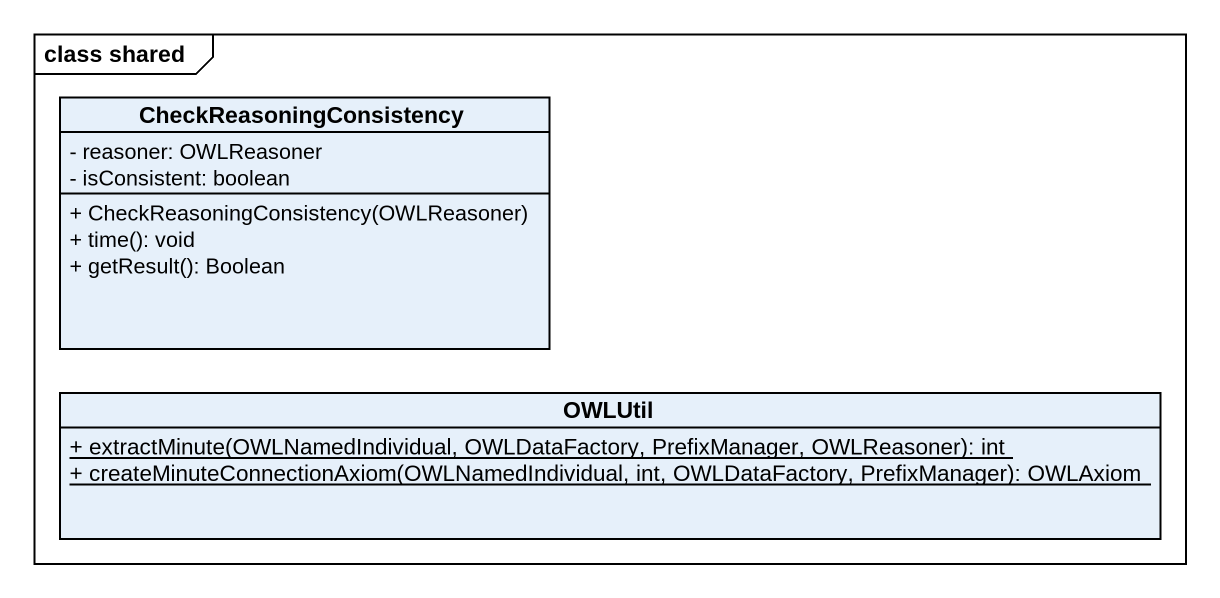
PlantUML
@startuml
mainframe class shared
hide circle
hide empty members
skinparam classAttributeIconSize 0
class CheckReasoningConsistency {
  - reasoner: OWLReasoner
  - isConsistent: boolean
  + CheckReasoningConsistency(OWLReasoner)
  + time(): void
  + getResult(): Boolean
}
class OWLUtil {
  {static} + extractMinute(OWLNamedIndividual, OWLDataFactory, PrefixManager, OWLReasoner): int
  {static} + createMinuteConnectionAxiom(OWLNamedIndividual, int, OWLDataFactory, PrefixManager): OWLAxiom
}
@enduml
